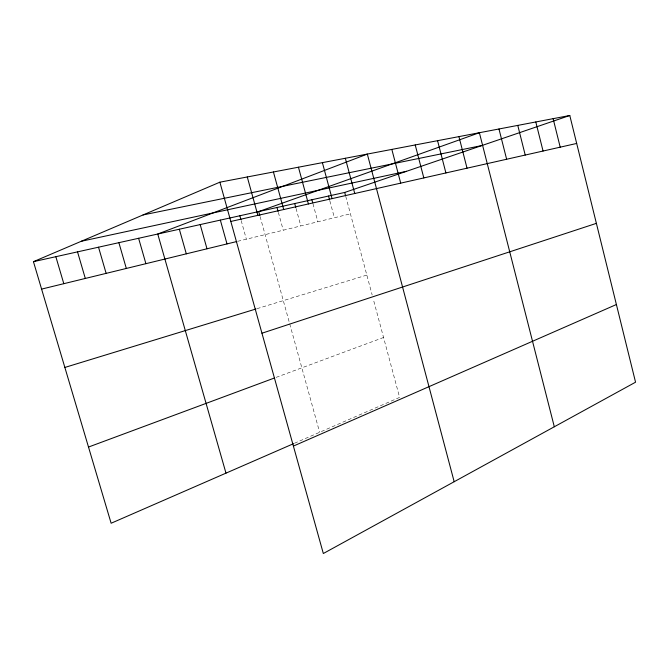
<?xml version="1.0" encoding="UTF-8"?>
<svg xmlns="http://www.w3.org/2000/svg" width="669" height="669" viewBox="0 0 669 669"><rect width="100%" height="100%" fill="white"/><g stroke="black" fill="none" stroke-linecap="round" stroke-linejoin="round"><path stroke-width="0.5" stroke-dasharray="3.35 2.51" d="M294.477 443.263L399.61 397.403L373.227 298.926M276.13 377.375L383.554 337.485M257.005 308.677L366.838 275.076M237.646 241.317L350.431 213.837M241.208 220.645L246.359 239.201M260.116 216.58L319.631 432.291M278.363 212.441L283.238 230.211M296.049 208.427L300.816 225.93M312.975 203.752L317.859 221.774M329.867 200.976L334.391 217.743M345.739 196.335L372.165 294.962"/><path stroke-width="1" d="M293.398 446.089L616.4 304.52M293.524 443.681L111.129 523.242L33.45 261.671L219.875 182.185L569.787 115.486L635.55 382.2L323.328 553.514L219.875 182.185M88.5 447.051L274.181 378.102M33.45 261.671L344.694 192.446L569.787 115.486M261.955 333.212L596.38 223.354M64.86 367.448L256.001 308.978M41.595 289.1L236.684 241.559M230.813 221.456L576.686 143.45M81.375 241.241L406.56 171.297M143.041 214.941L481.939 145.524M55.845 256.695L63.806 283.681M77.529 251.87L85.306 278.446M98.527 247.204L106.137 273.37M118.881 242.671L126.324 268.445M138.608 238.281L145.901 263.678M225.98 473.142L157.75 234.025L367.331 154.079L454.176 481.713M179.334 229.224L186.308 253.835M200.19 224.592L206.997 248.793M220.352 220.109L227 243.917M239.853 215.769L240.94 219.675M259.84 215.577L258.727 211.571L479.38 132.721L554.308 426.772M247.271 176.959L257.866 215.351M273.429 171.975L283.706 209.522M277.008 207.507L278.095 211.454M294.72 203.56L295.782 207.457M311.888 199.747L312.707 202.749M298.449 167.208L308.417 203.953M322.391 162.642L332.075 198.618M328.538 196.042L329.608 199.989M345.338 158.269L354.746 193.508M344.694 192.446L345.48 195.365M391.833 149.404L400.706 183.139M415.223 144.947L423.82 177.929M437.568 140.691L445.905 172.945M458.934 136.618L467.029 168.178M498.974 128.983L506.634 159.247M517.773 125.404L525.224 155.057M535.802 121.967L543.061 151.035M553.129 118.664L560.204 147.172"/></g></svg>
